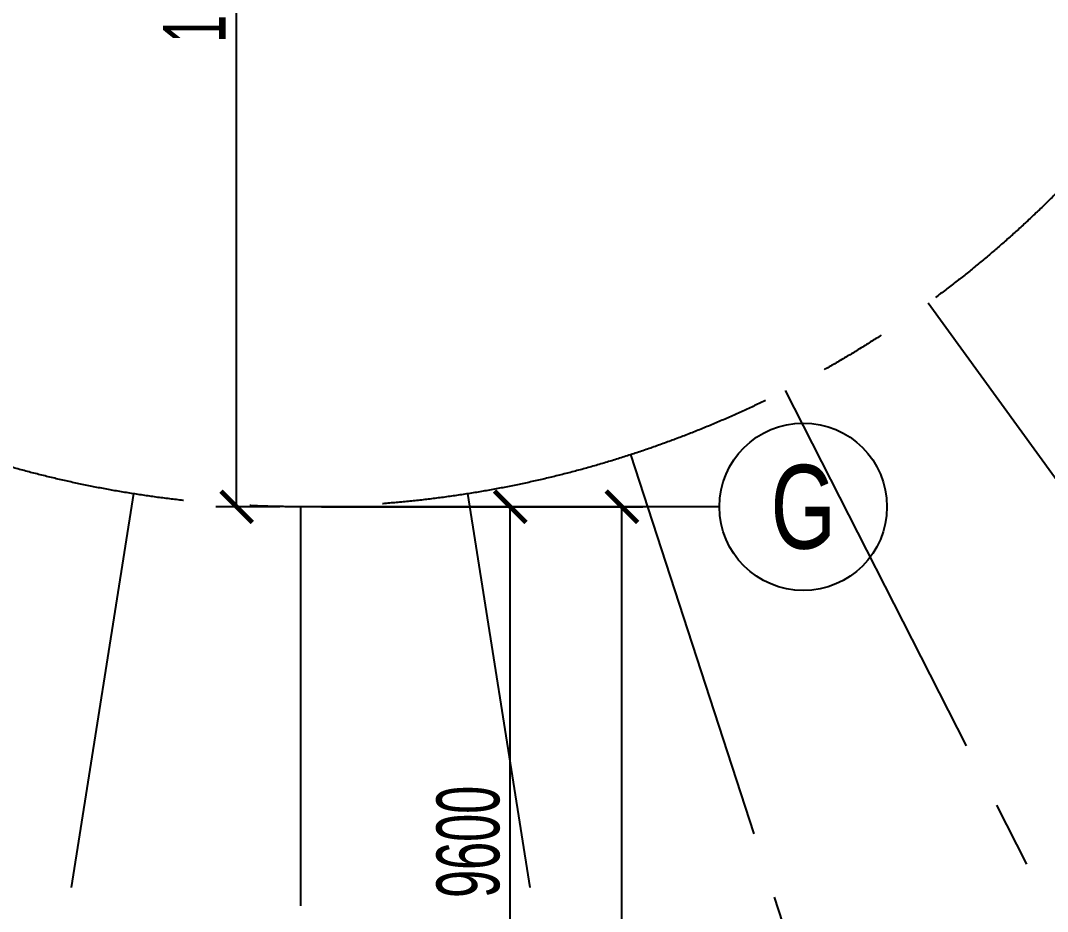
# Model space of a CAD drawing. Extents: x 104132 to 3338343, y -1228862 to 1409848.
# Drawn here: x 1240974 to 1255692, y 75630 to 88393 of the extents above; entities that cross this region are included whole.
import ezdxf
from ezdxf.enums import TextEntityAlignment as Align

# ---------------------------------------------------------------- set-up
doc = ezdxf.new("R2010")
doc.units = 0
doc.linetypes.add('CENTER', pattern=[50.8, 31.75, -6.35, 6.35, -6.35])
doc.linetypes.add('CENTER2', pattern=[28.575, 19.05, -3.175, 3.175, -3.175])
doc.layers.get('0').update_dxf_attribs({"color": 8})
doc.layers.get('Defpoints').update_dxf_attribs({"color": 8})
for name, color, linetype in [('#幕墙线-平面', 8, 'Continuous'), ('#标注', 8, 'Continuous'), ('#轴线', 8, 'CENTER2'), ('A-FLOR-UNDR', 8, 'Continuous'), ('DOTE', 8, 'CENTER')]:
    doc.layers.add(name, color=color, linetype=linetype)
doc.styles.add('JHZX', font='jrs.shx', dxfattribs={"width": 0.6, "bigfont": 'jhz.shx'})
doc.dimstyles.new('JZBZ-300', dxfattribs={"dimscale": 300, "dimtxt": 3, "dimasz": 1.5, "dimexe": 1, "dimexo": 1, "dimgap": 0.5, "dimtad": 1, "dimdec": 0, "dimdsep": 46, "dimtxsty": 'JHZX', "dimblk1": 'ARCHTICK', "dimblk2": 'ARCHTICK', "dimsah": 1, "dimcen": 0, "dimclrd": 1, "dimclre": 1, "dimclrt": 2, "dimadec": 3, "dimazin": 2, "dimtfac": 1, "dimtdec": 0, "dimtix": 1, "dimtmove": 0, "dimatfit": 3, "dimfxl": 1, "dimtolj": 1, "dimlwd": -1, "dimlwe": -1, "dimarcsym": 1})

# ---------------------------------------------------------------- blocks, each defined once
blk = doc.blocks.new('_ARCHTICK')
at = {"color": 0, "linetype": 'ByBlock', "const_width": 0.15}
blk.add_lwpolyline([(-0.5, -0.5), (0.5, 0.5)], dxfattribs=at)
blk = doc.blocks.new('*D52')
at = {"layer": '#标注', "color": 1, "ltscale": 300, "transparency": 16777216}
for p, q in [((571168, -147346), (570251, -147346)), ((570551, -162646), (570551, -147346)), ((571168, -162646), (570251, -162646))]:
    blk.add_line(p, q, dxfattribs=at)
at = {"layer": 'Defpoints', "color": 0, "ltscale": 300, "transparency": 16777216}
for p in [(570551, -147346), (571468, -147346), (571468, -162646)]:
    blk.add_point(p, dxfattribs=at)
at = {"layer": '#标注', "color": 1, "ltscale": 300, "transparency": 16777216, "xscale": 450, "yscale": 450, "zscale": 450}
for p, rotation in [((570551, -147346), 90), ((570551, -162646), 270)]:
    blk.add_blockref('_ARCHTICK', p, dxfattribs=dict(at, rotation=rotation))
at = {"layer": '#标注', "color": 2, "ltscale": 300, "transparency": 16777216, "insert": (569951, -154996), "char_height": 900, "attachment_point": 5, "rotation": 90, "style": 'JHZX'}
blk.add_mtext('\\A1;15300', dxfattribs=at)
blk = doc.blocks.new('*D44')
at = {"layer": '#标注', "color": 1, "ltscale": 300, "transparency": 16777216}
for p, q in [((571768, -162646), (576372, -162646)), ((576072, -210646), (576072, -162646)), ((571768, -210646), (576372, -210646))]:
    blk.add_line(p, q, dxfattribs=at)
at = {"layer": 'Defpoints', "color": 0, "ltscale": 300, "transparency": 16777216}
for p in [(571468, -162646), (576072, -162646), (571468, -210646)]:
    blk.add_point(p, dxfattribs=at)
at = {"layer": '#标注', "color": 1, "ltscale": 300, "transparency": 16777216, "xscale": 450, "yscale": 450, "zscale": 450}
for p, rotation in [((576072, -162646), 90), ((576072, -210646), 270)]:
    blk.add_blockref('_ARCHTICK', p, dxfattribs=dict(at, rotation=rotation))
at = {"layer": '#标注', "color": 2, "ltscale": 300, "transparency": 16777216, "insert": (575472, -186646), "char_height": 900, "attachment_point": 5, "rotation": 90, "style": 'JHZX'}
blk.add_mtext('\\A1;48000', dxfattribs=at)
blk = doc.blocks.new('*D50')
at = {"layer": '#标注', "color": 1, "ltscale": 300, "transparency": 16777216}
for p, q in [((571768, -162646), (574772, -162646)), ((574472, -172246), (574472, -162646)), ((571768, -172246), (574772, -172246))]:
    blk.add_line(p, q, dxfattribs=at)
at = {"layer": 'Defpoints', "color": 0, "ltscale": 300, "transparency": 16777216}
for p in [(571468, -162646), (574472, -162646), (571468, -172246)]:
    blk.add_point(p, dxfattribs=at)
at = {"layer": '#标注', "color": 1, "ltscale": 300, "transparency": 16777216, "xscale": 450, "yscale": 450, "zscale": 450}
for p, rotation in [((574472, -162646), 90), ((574472, -172246), 270)]:
    blk.add_blockref('_ARCHTICK', p, dxfattribs=dict(at, rotation=rotation))
at = {"layer": '#标注', "color": 2, "ltscale": 300, "transparency": 16777216, "insert": (573872, -167446), "char_height": 900, "attachment_point": 5, "rotation": 90, "style": 'JHZX'}
blk.add_mtext('\\A1;9600', dxfattribs=at)
blk = doc.blocks.new('*U1047')
blk.add_line((20, 0), (0, 0))
blk.add_circle((24, 0), 4)
at = {"style": 'JHZX', "width": 0.75}
blk.add_attdef('AXES', text='', height=4, dxfattribs=at).set_placement((24, 0), align=Align.MIDDLE_CENTER)
blk = doc.blocks.new('QWEAFSD')
at = {"layer": 'A-FLOR-UNDR', "ltscale": 5}
for radius, end in [(65000, 202.58664), (64800, 202.00419), (64750, 201.83199), (64600, 201.19687), (64580, 201.09026), (64415, 200.57143)]:
    blk.add_arc((172821, 487183), radius, 322.26362, end, dxfattribs=at)
blk = doc.blocks.new('轴网20240313')
at = {"layer": '#标注', "ltscale": 300}
blk.add_circle((571467.9, -147345.9), 64700, dxfattribs=at)
at = {"layer": '#轴线', "ltscale": 300}
for p, q in [((580461, -159723.9), (611260.9, -202116.3)), ((578413.9, -160978.3), (602203, -207667)), ((576195.8, -161897.1), (592388.3, -211732.4)), ((569074.4, -162457.5), (560877.2, -214212.4)), ((573861.3, -162457.5), (582058.5, -214212.4)), ((571467.9, -162645.9), (571467.9, -215045.9))]:
    blk.add_line(p, q, dxfattribs=at)
for radius in [64700, 63300, 57500, 53700, 44100, 34500, 24900, 15300]:
    blk.add_circle((571467.9, -147345.9), radius, dxfattribs=at)
at = {"layer": '#标注', "xscale": 300.0000000000001, "yscale": 300.0000000000001, "rotation": 359.9999999999977}
blk.add_blockref('*U1047', (571472.3, -162645.9), dxfattribs=at).add_auto_attribs({'AXES': 'G'})
at = {"layer": '#标注', "ltscale": 300}
for p1, p2, distance, picture, middle in [((571467.9, -162645.9), (571467.9, -147345.9), 916.5, '*D52', (569951.4, -154995.9)), ((571467.9, -210645.9), (571467.9, -162645.9), -4604.4, '*D44', (575472.3, -186645.9)), ((571467.9, -172245.9), (571467.9, -162645.9), -3004.4, '*D50', (573872.3, -167445.9))]:
    dim = blk.add_aligned_dim(p1=p1, p2=p2, distance=distance, dimstyle='JZBZ-300', dxfattribs=at)
    dim.commit()
    dim.dimension.update_dxf_attribs({"geometry": picture, "text_midpoint": middle})

msp = doc.modelspace()

# ---------------------------------------------------------------- block references
at = {"layer": '#幕墙线-平面'}
msp.add_blockref('QWEAFSD', (1072166, -390456), dxfattribs=at)
at = {"layer": 'DOTE'}
msp.add_blockref('轴网20240313', (673520, 244073), dxfattribs=at)

doc.saveas('drawing.dxf')
